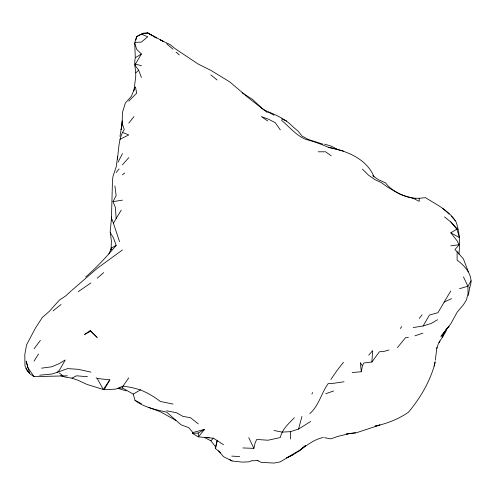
<?xml version="1.0" encoding="UTF-8"?>
<svg xmlns="http://www.w3.org/2000/svg" width="496" height="496" viewBox="0 0 496 496"><rect width="100%" height="100%" fill="white"/><g stroke="black" fill="none" stroke-linecap="round" stroke-linejoin="round"><path stroke-width="0.74" d="M111.395 220.689L112.487 180.036L113.051 176.136L116.151 167.047L117.571 156.866L117.465 158.999M458.949 254.181C460.015 243.356 459.718 232.55 456.19 222.202C449.326 210.552 436.536 204.699 425.549 197.681L419.238 198.288L412.92 198.183L406.608 196.701L400.291 194.401L387.661 187.184L381.35 182.602L375.038 179.707L368.72 175.33L362.409 169.117M111.47 220.726L111.581 217.012L110.137 232.432L113.448 237.807L116.151 245.415C106.696 256.568 96.77 267.437 85.665 276.979M117.391 158.887C118.941 149.005 118.445 138.093 124.285 129.475L122.165 123.411L119.976 136.381M111.067 249.928L111.389 240.789L110.323 232.884M352.172 372.515L361.33 371.758L362.409 365.75L363.921 362.973L371.876 362.018L372.713 350.604L368.72 355.167M122.27 121.588L122.14 123.051L122.462 112.412L125.37 103.044L131.428 96.187L135.092 87.178M134.763 43.226L136.716 49.389L141.403 53.983L135.309 57.747C133.548 65.081 136.822 72.094 135.377 79.329L133.914 90.966M111.234 249.618L111.389 248.087L116.151 245.415M122.27 120.869L121.123 129.754L122.165 123.411M436.97 347.312L435.277 360.22M446.288 328.829L445.799 331.787L439.041 342.469L439.834 341.012L438.179 344.193L436.827 348.483M468.292 295.424L469.749 287.37M434.186 366.153L435.004 361.702M135.923 40.083L136.586 36.611L141.41 34.174L147.721 32.934L156.476 37.981L153.351 36.177M220.714 452.941L215.58 448.613L217.18 440.578L213.385 438.21L198.233 436.84L192.423 433.399L192.882 432.555L204.55 429.369L198.406 436.852L198.233 433.027L204.55 429.369M469.774 287.302C474.306 276.377 465.44 266.166 457.12 260.195L457.12 251.689L454.944 249.575L459.116 244.689L457.12 240.864L450.808 232.81L456.791 229.152L450.808 221.96L444.49 216.895M242.866 447.944L253.896 448.365L255.062 443.114L256.711 439.45L268.001 440.225L280.321 437.553C282.001 429.307 288.753 423.603 294.289 417.756M435.221 362.136C430.578 380.655 420.608 397.693 408.413 412.281C398.517 419.07 386.837 423.702 375.038 426.126L379.911 424.991L356.091 432.865L346.71 433.901M141.403 53.983L134.838 65.057L138.638 70.153L141.403 77.494M215.58 448.613L215.568 446.766L217.18 440.578L223.491 444.738M274.009 430.478L282.063 432.103L290.439 431.663L298.561 429.059L301.946 416.429M60.723 375.658L65.633 377.177L71.945 378.138L78.263 380.395L86.874 384.394L104.148 389.726L115.723 389.118L118.073 388.256L122.462 387.977L123.045 386.055L128.78 377.809M443.982 332.884L442.395 337.113L445.011 331.334L450.808 323.776L457.12 312.251L463.438 304.755L466.414 299.944L468.057 293.601L467.908 286.223L463.438 276.855M108.915 253.946L111.389 248.087M118.036 162.248L122.462 153.58M119.536 241.583L113.41 223.25L116.151 218.476L115.394 207.52L112.995 201.618L116.151 195.604L114.892 185.938M311.891 394.01L312.722 392.528M104.148 389.726L109.833 379.849L97.204 378.479L96.075 377.772M413.23 327.565L423.119 325.984L429.424 315.047L437.968 312.685L444.168 302.058L451.552 298.654M444.49 301.487L450.777 290.954M116.151 218.476L121.297 210.062M471.2 280.835L467.908 286.223L459.538 288.684M34.063 361.131L38.533 353.97M109.833 379.849L103.304 389.49L97.204 378.479M330.838 379.483L337.15 370.326L343.461 362.247M400.297 328.488L401.661 326.597M371.876 362.018L379.403 351.782L383.929 351.416L388.963 350.015M34.063 348.756L40.374 340.461M419.238 318.519L422.04 314.836M128.78 123.082L133.988 116.585M397.426 347.609L405.523 337.702L408.394 337.292M116.151 172.515L119.096 168.925M309.789 413.67C319.04 405.579 321.197 393.241 328.191 383.6L333.101 383.377L344.013 381.759M122.462 164.784L128.78 157.616M71.43 290.631L65.633 296L59.322 300.161L49.457 311.209L42.272 317.545L35.396 328.16L26.548 344.925L24.8 354.609L24.974 365.887L27.751 371.392L29.01 372.118M128.78 101.134L136.704 93.143L135.458 86.992M209.225 437.701L204.55 437.534L210.862 440.789L213.385 438.21M135.997 72.72L138.638 70.153M39.649 375.199L51.764 374.065L57.083 372.428L59.322 370.338L65.249 359.978L59.055 363.692L51.782 366.78L41.546 368.168M71.951 290.253L97.204 268.348L122.462 249.934M97.204 278.2L103.695 272.602M299.262 450.759L305.579 445.526L298.84 451.093L292.814 454.906M122.462 174.79L124.688 172.986M53.004 310.911L61.033 304.525M298.84 451.093C306.404 445.625 313.925 439.388 323.299 437.46M78.263 291.667L90.892 282.931M90.167 330.615L84.574 334.484L90.749 331.117L97.204 337.466L90.167 330.615L90.749 331.117M298.561 429.059L310.676 421.47M298.48 450.883L280.321 461.85L274.009 463.066L261.38 462.377L257.17 460.443M437.54 319.728L431.309 323.423L423.119 325.984M122.462 387.977L133.232 394.084L140.529 389.868L147.721 393.266L154.033 396.93L160.351 401.45L172.98 404.073M292.535 454.745L286.632 457.957L292.95 454.857M71.945 378.138L76.508 375.794L87.501 376.737M119.883 139.308L128.78 134.943L122.462 132.382M118.073 388.256L123.045 386.055L131.862 387.581L140.529 389.868M252.259 460.542L248.75 461.869L242.141 462.105L232.085 460.964L223.491 456.68L218.637 450.833M325.767 393.725L333.61 390.966M57.083 372.428L67.568 368.609L78.263 369.315L90.892 372.124M414.929 335.835L422.908 333.151M349.779 433.504L337.689 436.443L330.832 438.855L324.52 437.689M444.168 302.058L444.49 301.983M112.995 201.618L122.462 200.148M450.808 245.83L459.116 244.689M346.642 433.907L355.465 432.748M25.842 368.59L29.704 373.655L34.063 376.65L67.45 375.832M192.423 433.399L198.233 433.027M252.569 460.834L258.137 460.499M267.288 112.536L248.75 98.103L229.809 81.939L210.862 70.358L198.233 64.083L175.454 48.899L170.19 44.646L160.351 39.903L163.227 41.373L147.721 32.934L143.245 33.158L136.586 36.611L134.726 42.823L135.265 57.517M135.092 42.396L141.403 42.079L147.721 36.729L141.41 34.174M318.209 151.795L325.593 151.788L331.223 155.825M231.756 456.109L239.717 456.556M281.592 120.33C289.416 126.852 295.976 135.296 305.579 139.308C313.373 141.335 320.949 144.051 328.315 147.3C346.227 150.685 366.786 158.633 374.04 176.911M415.611 198.598C404.451 196.602 392.454 192.181 385.497 182.819L378.349 179.651L372.645 175.658M166.662 410.769L176.613 412.784L182.956 416.411L190.464 417.688L198.233 423.863M328.315 147.3L343.461 151.088M135.092 64.058L141.403 65.689M324.52 144.138L330.838 145.973L337.15 149.215M117.881 388.362L126.201 390.848M192.882 432.555L188.759 427.645L181.046 424.805L166.662 412.17C155.719 409.597 144.094 407.452 135.011 400.346L133.232 394.084M322.784 144.107L308.723 139.649L302.151 136.152L298.121 131.192L293.328 127.106M148.285 407.266L160.351 411.754L175.944 420.459M268.392 111.898C277.307 115.425 286.26 119.741 292.95 126.784M281.474 118.928L286.632 120.987M412.92 198.183L419.238 201.333L419.238 198.288M274.009 115.202L261.38 108.159M135.011 400.346L141.403 403.719M450.808 232.81L459.637 237.702L456.791 229.152M147.721 32.934L152.098 35.458M229.809 459.631L232.085 460.964M242.11 92.802L252.359 99.281L262.055 108.264M267.691 120.981L261.38 116.603L268.41 119.176L275.137 122.586L280.321 129.909M210.862 74.933L217.18 80.005M59.322 372.961L63.252 376.154M442.463 208.258L449.178 214.098M166.662 43.784L172.98 49.16M176.086 52.123L179.292 54.92M451.279 216.132L455.216 220.565M450.808 221.96L457.845 229.375M457.12 251.689L463.438 258.943L468.336 271.889M210.862 440.789L215.568 446.766M34.063 376.65L27.764 367.499L26.189 361.1L29.704 373.655M362.409 365.75L360.301 362.632L361.33 371.758M248.75 437.615L253.896 448.365M112.059 219.306L113.41 223.25M290.439 431.663L290.569 439.028M448.948 326.312L441.012 336.319L448.948 326.312"/></g></svg>
